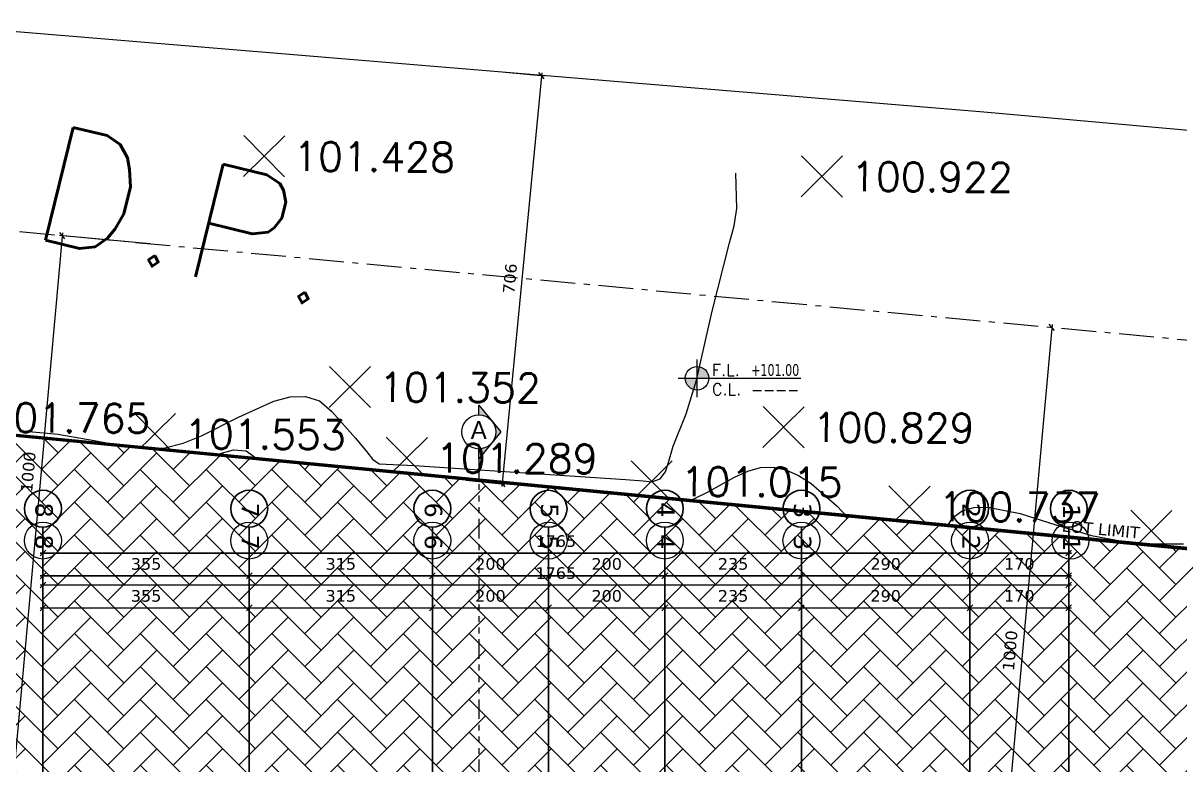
# Model space of a CAD drawing. Header units: inches. Extents: x -48 to 777, y -156 to 510.
# Drawn here: x 391.14 to 411.04, y 157.27 to 170.03 of the extents above; entities that cross this region are included whole.
import ezdxf
from ezdxf.enums import TextEntityAlignment as Align

# ---------------------------------------------------------------- set-up
doc = ezdxf.new("R2010")
doc.units = ezdxf.units.IN
doc.header["$MEASUREMENT"] = 0
doc.set_wipeout_variables(frame=1)
for name, pattern in [('ACAD_ISO06W100', [36, 24, -3, 0, -3, 0, -3, 0, -3]), ('ACAD_ISO10W100', [18, 12, -3, 0, -3]), ('HIDDEN', [0.375, 0.25, -0.125]), ('NUHA', [1.45, 0.75, -0.25, 0.2, -0.25])]:
    doc.linetypes.add(name, pattern=pattern)
doc.layers.get('Defpoints').update_dxf_attribs({"lineweight": 5})
for name, color, linetype, lineweight in [('A-ANNOTATION', 34, 'Continuous', 5), ('A-AXIS', 253, 'ACAD_ISO10W100', 5), ('A-AXIS ST', 251, 'ACAD_ISO10W100', 5), ('A-DIM', 9, 'Continuous', 5), ('A-HIDDEN', 254, 'HIDDEN', 5), ('A-LEVELS', 139, 'Continuous', 20), ('A-LIMIT LOT', 235, 'ACAD_ISO10W100', 20), ('A-LIMIT ROAD', 69, 'Continuous', 20), ('A-NOTES', 151, 'Continuous', 20), ('A-SIGNS1', 20, 'Continuous', 15), ('A-SIGNS2', 30, 'Continuous', 15), ('A-TEXT', 50, 'Continuous', 15), ('D-STONE', 52, 'Continuous', 20)]:
    doc.layers.add(name, color=color, linetype=linetype, lineweight=lineweight)
doc.layers.add('HH-DARK GREY', color=7, linetype='Continuous', lineweight=5, true_color=0x404040)
doc.layers.add('pts pc', color=7, linetype='Continuous')
doc.layers.add('Str-Axes', color=8, linetype='Continuous')
doc.styles.add('2mm', font='simplex.shx', dxfattribs={"height": 0.5})
doc.styles.add('5mm', font='simplex_.ttf', dxfattribs={"height": 4.999999999999999})
doc.styles.add('ROMAND', font='verdana.ttf')
doc.styles.add('ROMANS', font='romans__.ttf', dxfattribs={"height": 0.14})
doc.styles.add('Stretch', font='GOTHIC.TTF', dxfattribs={"width": 0.75, "height": 0.2})
doc.dimstyles.new('M-1.100', dxfattribs={"dimtxt": 0.2, "dimasz": 0.1, "dimexe": 0.05, "dimexo": 0.05, "dimgap": 0.1, "dimtad": 1, "dimlfac": 100, "dimrnd": 0.5, "dimzin": 9, "dimdsep": 46, "dimtxsty": 'ROMAND', "dimblk": 'OBLIQUE', "dimcen": 1, "dimdle": 0.05, "dimclrd": 256, "dimclre": 256, "dimclrt": 2, "dimadec": 0, "dimazin": 0, "dimtfac": 0.6666666666666666, "dimtmove": 2, "dimatfit": 3, "dimfxl": 0.04, "dimtolj": 1, "dimtzin": 5, "dimlwd": -1, "dimlwe": -1, "dimarcsym": 0})

# ---------------------------------------------------------------- blocks, each defined once
blk = doc.blocks.new('ZDGFHGCGFF')
h = blk.add_hatch(color=256)
h.paths.add_polyline_path([(94.08626763615223, 59.80409750947052), (94.15088697405436, 59.72598105695426, 0.2235348854348056), (94.08626763615223, 59.75638987252731)])
h.paths.add_polyline_path([(94.15088697405436, 59.72598105695426), (94.19510531932787, 59.67252677560371), (94.15088697405436, 59.61907249425319, 0.1745196924681308), (94.17013073307581, 59.67252677560373, 0.174519692468109)])
h.paths.add_polyline_path([(94.08626763615223, 59.58866367868014, 0.2235348854348056), (94.15088697405436, 59.6190724942532), (94.08626763615223, 59.54095604173695)])
for p, q in [((94.08626763615223, 59.75638987252731), (94.08626763615223, 59.80409750947052)), ((94.08626763615223, 59.80409750947052), (94.19510531932787, 59.67252677560373)), ((94.19510531932787, 59.67252677560373), (94.08626763615223, 59.54095604173693)), ((94.08626763615223, 59.54095604173693), (94.08626763615223, 59.58866367868014))]:
    blk.add_line(p, q)
blk.add_circle((94.08626763615223, 59.67252677560373), 0.08386309692358315)
blk = doc.blocks.new('GDFZXHGGBV')
at = {"layer": 'A-SIGNS1'}
blk.add_blockref('ZDGFHGCGFF', (0.3879933940530691, 0), dxfattribs=at)
at = {"layer": 'A-SIGNS2', "linetype": 'ACAD_ISO06W100', "ltscale": 0.01, "style": 'Stretch', "flags": 12}
blk.add_attdef('A', text='', height=0.08832636223487998, dxfattribs=at).set_placement((94.47366614117043, 59.68196283871183), align=Align.MIDDLE)
blk = doc.blocks.new('_Oblique')
at = {"color": 0, "linetype": 'ByBlock', "lineweight": -2}
blk.add_line((-0.5, -0.5), (0.5, 0.5), dxfattribs=at)
blk = doc.blocks.new('*D541')
at = {"layer": 'A-DIM', "transparency": 16777216}
for p, q in [((633.918530753951, 335.1792371325298), (637.5685306386574, 335.1792371325298)), ((633.968530753951, 334.8666568338095), (633.968530753951, 335.2292371325298)), ((637.5185306386575, 334.8666568338095), (637.5185306386575, 335.2292371325298))]:
    blk.add_line(p, q, dxfattribs=at)
at = {"layer": 'Defpoints', "color": 0, "transparency": 16777216}
for p in [(637.5185306386575, 335.1792371325298), (633.968530753951, 334.8166568338095), (637.5185306386575, 334.8166568338095)]:
    blk.add_point(p, dxfattribs=at)
at = {"layer": 'A-DIM', "transparency": 16777216, "xscale": 0.1, "yscale": 0.1, "zscale": 0.1, "rotation": 180}
blk.add_blockref('_Oblique', (633.968530753951, 335.1792371325298), dxfattribs=at)
at = {"layer": 'A-DIM', "transparency": 16777216, "xscale": 0.1, "yscale": 0.1, "zscale": 0.1}
blk.add_blockref('_Oblique', (637.5185306386575, 335.1792371325298), dxfattribs=at)
at = {"layer": 'A-DIM', "color": 2, "transparency": 16777216, "insert": (635.7435306963042, 335.3834010008978), "char_height": 0.2, "attachment_point": 5, "style": 'ROMAND'}
blk.add_mtext('\\A1;355', dxfattribs=at)
blk = doc.blocks.new('*D542')
at = {"layer": 'A-DIM', "transparency": 16777216}
for p, q in [((637.4685306386575, 335.1792371325298), (640.7185306383891, 335.1792371325298)), ((637.5185306386575, 334.8666568338095), (637.5185306386575, 335.2292371325298)), ((640.6685306383891, 334.9985015227949), (640.6685306383891, 335.2292371325298))]:
    blk.add_line(p, q, dxfattribs=at)
at = {"layer": 'Defpoints', "color": 0, "transparency": 16777216}
for p in [(640.6685306383891, 335.1792371325298), (637.5185306386575, 334.8166568338095), (640.6685306383891, 334.9485015227949)]:
    blk.add_point(p, dxfattribs=at)
at = {"layer": 'A-DIM', "transparency": 16777216, "xscale": 0.1, "yscale": 0.1, "zscale": 0.1, "rotation": 180}
blk.add_blockref('_Oblique', (637.5185306386575, 335.1792371325298), dxfattribs=at)
at = {"layer": 'A-DIM', "transparency": 16777216, "xscale": 0.1, "yscale": 0.1, "zscale": 0.1}
blk.add_blockref('_Oblique', (640.6685306383891, 335.1792371325298), dxfattribs=at)
at = {"layer": 'A-DIM', "color": 2, "transparency": 16777216, "insert": (639.0935306385234, 335.3834010008978), "char_height": 0.2, "attachment_point": 5, "style": 'ROMAND'}
blk.add_mtext('\\A1;315', dxfattribs=at)
blk = doc.blocks.new('*D543')
at = {"layer": 'A-DIM', "transparency": 16777216}
for p, q in [((640.6185306383892, 335.1792371325298), (642.7185306397413, 335.1792371325298)), ((640.6685306383891, 334.9985015227949), (640.6685306383891, 335.2292371325298)), ((642.6685306397413, 335.0647111428805), (642.6685306397413, 335.2292371325298))]:
    blk.add_line(p, q, dxfattribs=at)
at = {"layer": 'Defpoints', "color": 0, "transparency": 16777216}
for p in [(642.6685306397413, 335.1792371325298), (642.6685306397413, 335.0147111428805), (640.6685306383891, 334.9485015227949)]:
    blk.add_point(p, dxfattribs=at)
at = {"layer": 'A-DIM', "transparency": 16777216, "xscale": 0.1, "yscale": 0.1, "zscale": 0.1, "rotation": 180}
blk.add_blockref('_Oblique', (640.6685306383891, 335.1792371325298), dxfattribs=at)
at = {"layer": 'A-DIM', "transparency": 16777216, "xscale": 0.1, "yscale": 0.1, "zscale": 0.1}
blk.add_blockref('_Oblique', (642.6685306397413, 335.1792371325298), dxfattribs=at)
at = {"layer": 'A-DIM', "color": 2, "transparency": 16777216, "insert": (641.6685306390652, 335.3834010008978), "char_height": 0.2, "attachment_point": 5, "style": 'ROMAND'}
blk.add_mtext('\\A1;200', dxfattribs=at)
blk = doc.blocks.new('*D544')
at = {"layer": 'A-DIM', "transparency": 16777216}
for p, q in [((642.6185306397414, 335.1792371325298), (644.7185306387188, 335.1792371325298)), ((642.6685306397413, 335.0647111428805), (642.6685306397413, 335.2292371325298)), ((644.6685306387188, 335.064749643733), (644.6685306387188, 335.2292371325298))]:
    blk.add_line(p, q, dxfattribs=at)
at = {"layer": 'Defpoints', "color": 0, "transparency": 16777216}
for p in [(644.6685306387188, 335.1792371325298), (642.6685306397413, 335.0147111428805), (644.6685306387188, 335.014749643733)]:
    blk.add_point(p, dxfattribs=at)
at = {"layer": 'A-DIM', "transparency": 16777216, "xscale": 0.1, "yscale": 0.1, "zscale": 0.1, "rotation": 180}
blk.add_blockref('_Oblique', (642.6685306397413, 335.1792371325298), dxfattribs=at)
at = {"layer": 'A-DIM', "transparency": 16777216, "xscale": 0.1, "yscale": 0.1, "zscale": 0.1}
blk.add_blockref('_Oblique', (644.6685306387188, 335.1792371325298), dxfattribs=at)
at = {"layer": 'A-DIM', "color": 2, "transparency": 16777216, "insert": (643.6685306392301, 335.3834010008978), "char_height": 0.2, "attachment_point": 5, "style": 'ROMAND'}
blk.add_mtext('\\A1;200', dxfattribs=at)
blk = doc.blocks.new('*D545')
at = {"layer": 'A-DIM', "transparency": 16777216}
for p, q in [((644.6185306387189, 335.1792371325298), (647.0685306399704, 335.1792371325298)), ((644.6685306387188, 335.064749643733), (644.6685306387188, 335.2292371325298)), ((647.0185306399704, 335.064749643733), (647.0185306399704, 335.2292371325298))]:
    blk.add_line(p, q, dxfattribs=at)
at = {"layer": 'Defpoints', "color": 0, "transparency": 16777216}
for p in [(647.0185306399704, 335.1792371325298), (644.6685306387188, 335.014749643733), (647.0185306399704, 335.014749643733)]:
    blk.add_point(p, dxfattribs=at)
at = {"layer": 'A-DIM', "transparency": 16777216, "xscale": 0.1, "yscale": 0.1, "zscale": 0.1, "rotation": 180}
blk.add_blockref('_Oblique', (644.6685306387188, 335.1792371325298), dxfattribs=at)
at = {"layer": 'A-DIM', "transparency": 16777216, "xscale": 0.1, "yscale": 0.1, "zscale": 0.1}
blk.add_blockref('_Oblique', (647.0185306399704, 335.1792371325298), dxfattribs=at)
at = {"layer": 'A-DIM', "color": 2, "transparency": 16777216, "insert": (645.8435306393446, 335.3834010008978), "char_height": 0.2, "attachment_point": 5, "style": 'ROMAND'}
blk.add_mtext('\\A1;235', dxfattribs=at)
blk = doc.blocks.new('*D546')
at = {"layer": 'A-DIM', "transparency": 16777216}
for p, q in [((646.9685306399705, 335.1792371325298), (649.968530641498, 335.1792371325298)), ((647.0185306399704, 335.064749643733), (647.0185306399704, 335.2292371325298)), ((649.918530641498, 335.0827250994992), (649.918530641498, 335.2292371325298))]:
    blk.add_line(p, q, dxfattribs=at)
at = {"layer": 'Defpoints', "color": 0, "transparency": 16777216}
for p in [(649.918530641498, 335.1792371325298), (647.0185306399704, 335.014749643733), (649.918530641498, 335.0327250994991)]:
    blk.add_point(p, dxfattribs=at)
at = {"layer": 'A-DIM', "transparency": 16777216, "xscale": 0.1, "yscale": 0.1, "zscale": 0.1, "rotation": 180}
blk.add_blockref('_Oblique', (647.0185306399704, 335.1792371325298), dxfattribs=at)
at = {"layer": 'A-DIM', "transparency": 16777216, "xscale": 0.1, "yscale": 0.1, "zscale": 0.1}
blk.add_blockref('_Oblique', (649.918530641498, 335.1792371325298), dxfattribs=at)
at = {"layer": 'A-DIM', "color": 2, "transparency": 16777216, "insert": (648.4685306407342, 335.3834010008978), "char_height": 0.2, "attachment_point": 5, "style": 'ROMAND'}
blk.add_mtext('\\A1;290', dxfattribs=at)
blk = doc.blocks.new('*D547')
at = {"layer": 'A-DIM', "transparency": 16777216}
for p, q in [((649.8685306414981, 335.1792371325298), (651.6685306381331, 335.1792371325298)), ((649.918530641498, 335.0827250994992), (649.918530641498, 335.2292371325298)), ((651.6185306381332, 335.0356770576009), (651.6185306381332, 335.2292371325298))]:
    blk.add_line(p, q, dxfattribs=at)
at = {"layer": 'Defpoints', "color": 0, "transparency": 16777216}
for p in [(651.6185306381332, 335.1792371325298), (649.918530641498, 335.0327250994991), (651.6185306381332, 334.9856770576009)]:
    blk.add_point(p, dxfattribs=at)
at = {"layer": 'A-DIM', "transparency": 16777216, "xscale": 0.1, "yscale": 0.1, "zscale": 0.1, "rotation": 180}
blk.add_blockref('_Oblique', (649.918530641498, 335.1792371325298), dxfattribs=at)
at = {"layer": 'A-DIM', "transparency": 16777216, "xscale": 0.1, "yscale": 0.1, "zscale": 0.1}
blk.add_blockref('_Oblique', (651.6185306381332, 335.1792371325298), dxfattribs=at)
at = {"layer": 'A-DIM', "color": 2, "transparency": 16777216, "insert": (650.7685306398156, 335.3833338417306), "char_height": 0.2, "attachment_point": 5, "style": 'ROMAND'}
blk.add_mtext('\\A1;170', dxfattribs=at)
blk = doc.blocks.new('*D548')
at = {"layer": 'A-DIM', "transparency": 16777216}
for p, q in [((651.6685306381331, 335.5721679495289), (633.918530753951, 335.5721679495289)), ((633.968530753951, 334.8666568338095), (633.968530753951, 335.6221679495289)), ((651.6185306381332, 335.0356770576009), (651.6185306381332, 335.6221679495289))]:
    blk.add_line(p, q, dxfattribs=at)
at = {"layer": 'Defpoints', "color": 0, "transparency": 16777216}
for p in [(633.968530753951, 335.5721679495289), (651.6185306381332, 334.9856770576009), (633.968530753951, 334.8166568338095)]:
    blk.add_point(p, dxfattribs=at)
at = {"layer": 'A-DIM', "transparency": 16777216, "xscale": 0.1, "yscale": 0.1, "zscale": 0.1, "rotation": 180}
blk.add_blockref('_Oblique', (633.968530753951, 335.5721679495289), dxfattribs=at)
at = {"layer": 'A-DIM', "transparency": 16777216, "xscale": 0.1, "yscale": 0.1, "zscale": 0.1}
blk.add_blockref('_Oblique', (651.6185306381332, 335.5721679495289), dxfattribs=at)
at = {"layer": 'A-DIM', "color": 2, "transparency": 16777216, "insert": (642.7935306960421, 335.7761303403952), "char_height": 0.2, "attachment_point": 5, "style": 'ROMAND'}
blk.add_mtext('\\A1;1765', dxfattribs=at)
blk = doc.blocks.new('*D970')
at = {"layer": 'A-DIM', "transparency": 16777216}
for p, q in [((-315982.0138021365, -27887.91845817595), (-315981.3416347777, -27887.98345603857)), ((-315981.3865901388, -27887.92887568024), (-315982.0755252259, -27895.05341269085)), ((-315982.6931122264, -27894.9434594672), (-315982.0209448676, -27895.00845732983))]:
    blk.add_line(p, q, dxfattribs=at)
at = {"layer": 'Defpoints', "color": 0, "transparency": 16777216}
for p in [(-315982.0635699962, -27887.9136456773), (-315982.7428800861, -27894.93864696855), (-315982.0707127273, -27895.00364483118)]:
    blk.add_point(p, dxfattribs=at)
at = {"layer": 'A-DIM', "transparency": 16777216, "xscale": 0.1, "yscale": 0.1, "zscale": 0.1}
for p, rotation in [((-315981.3914026374, -27887.97864353992), 84.4767322995288), ((-315982.0707127273, -27895.00364483118), 264.4767322995288)]:
    blk.add_blockref('_Oblique', p, dxfattribs=dict(at, rotation=rotation))
at = {"layer": 'A-DIM', "color": 2, "transparency": 16777216, "insert": (-315981.9342068101, -27891.47149988286), "char_height": 0.2, "attachment_point": 5, "rotation": 84.4767322995288, "style": 'ROMAND'}
blk.add_mtext('\\A1;706', dxfattribs=at)
blk = doc.blocks.new('*D971')
at = {"layer": 'A-DIM', "transparency": 16777216}
for p, q in [((-315989.6317591349, -27890.68614640517), (-315990.539552725, -27900.73693341296)), ((-315988.1263722538, -27890.87231745418), (-315989.6860541527, -27890.73144597525)), ((-315989.0251703962, -27900.82350987415), (-315990.5848522951, -27900.68263839522))]:
    blk.add_line(p, q, dxfattribs=at)
at = {"layer": 'Defpoints', "color": 0, "transparency": 16777216}
for p in [(-315988.07657496, -27890.87681517801), (-315990.5350550011, -27900.68713611905), (-315988.9753731024, -27900.82800759798)]:
    blk.add_point(p, dxfattribs=at)
at = {"layer": 'A-DIM', "transparency": 16777216, "xscale": 0.1, "yscale": 0.1, "zscale": 0.1}
for p, rotation in [((-315989.6362568588, -27890.73594369908), 84.83901183361434), ((-315990.5350550011, -27900.68713611905), 264.8390118336143)]:
    blk.add_blockref('_Oblique', p, dxfattribs=dict(at, rotation=rotation))
at = {"layer": 'A-DIM', "color": 2, "transparency": 16777216, "insert": (-315990.2225800803, -27894.79934402076), "char_height": 0.2, "attachment_point": 5, "rotation": 84.83901183361432, "style": 'ROMAND'}
blk.add_mtext('\\A1;1000', dxfattribs=at)
blk = doc.blocks.new('*D972')
at = {"layer": 'A-DIM', "transparency": 16777216}
blk.add_line((-315972.6082817712, -27892.26257298303), (-315973.5125943428, -27902.27481931843), dxfattribs=at)
at = {"layer": 'Defpoints', "color": 0, "transparency": 16777216}
for p in [(-315972.6127794948, -27892.31237027696), (-315973.5080966187, -27902.22502202454), (-315973.5080966189, -27902.22502202452)]:
    blk.add_point(p, dxfattribs=at)
at = {"layer": 'A-DIM', "transparency": 16777216, "xscale": 0.1, "yscale": 0.1, "zscale": 0.1}
for p, rotation in [((-315972.612779495, -27892.31237027693), 84.83901183355006), ((-315973.5080966189, -27902.22502202452), 264.8390118335501)]:
    blk.add_blockref('_Oblique', p, dxfattribs=dict(at, rotation=rotation))
at = {"layer": 'A-DIM', "color": 2, "transparency": 16777216, "insert": (-315973.3300328542, -27897.87623817529), "char_height": 0.2, "attachment_point": 5, "rotation": 84.8390118335501, "style": 'ROMAND'}
blk.add_mtext('\\A1;1000', dxfattribs=at)
blk = doc.blocks.new('GXFHGCGFCD')
at = {"layer": 'A-SIGNS1', "linetype": 'NUHA'}
h = blk.add_hatch(color=256, dxfattribs=at)
h.paths.add_polyline_path([(90.38186629235658, 61.33010895901175), (90.38186629235658, 61.17010895901174), (90.54186629235657, 61.17010895901174, 0.414213562373089)])
h.paths.add_polyline_path([(90.38186629235658, 61.17010895901176), (90.22186629235658, 61.17010895901174, 0.414213562373089), (90.38186629235658, 61.01010895901175)])
at = {"layer": 'A-SIGNS1'}
for p, q in [((90.38186629235658, 60.91410895901166), (90.38186629235658, 61.42610895901171)), ((90.12586629235535, 61.17010895901174), (91.7898154605207, 61.17010895901174))]:
    blk.add_line(p, q, dxfattribs=at)
blk.add_circle((90.38186629235658, 61.17010895901174), 0.16, dxfattribs=at)
blk = doc.blocks.new('DGXFHXFGDFD')
at = {"layer": 'A-SIGNS1'}
blk.add_blockref('GXFHGCGFCD', (0, 0), dxfattribs=at)
at = {"layer": 'A-SIGNS2', "linetype": 'NUHA', "style": 'ROMANS'}
for s, p in [('F.L.', (90.58347038578155, 61.20313652928442)), ('C.L.', (90.58347038578155, 60.9413247442491))]:
    blk.add_text(s, height=0.16, dxfattribs=at).set_placement(p)
at = {"layer": 'A-SIGNS2', "style": 'ROMANS', "width": 0.9101348145797644, "flags": 4}
for tag, p, p2 in [('NIV.FINI', (91.11586122831046, 61.20313652928442), (91.7898154605207, 61.20313652928442)), ('NIV.BETON', (91.11586122831046, 60.9413247442491), (91.7898154605207, 60.9413247442491))]:
    blk.add_attdef(tag, text='', height=0.16, dxfattribs=at).set_placement(p, p2, align=Align.FIT)
blk = doc.blocks.new('*D1534')
at = {"layer": 'Defpoints', "color": 0, "transparency": 16777216}
for p in [(391.476777694337, 160.9112855794264), (409.1267775785191, 160.3247946874985), (391.476777694337, 160.155774463707)]:
    blk.add_point(p, dxfattribs=at)
at = {"layer": 'Str-Axes', "transparency": 16777216}
for p, q in [((409.1767775785191, 160.9112855794264), (391.426777694337, 160.9112855794264)), ((391.476777694337, 160.2057744637071), (391.476777694337, 160.9612855794265)), ((409.1267775785191, 160.3747946874985), (409.1267775785191, 160.9612855794265))]:
    blk.add_line(p, q, dxfattribs=at)
at = {"layer": 'Str-Axes', "transparency": 16777216, "xscale": 0.1, "yscale": 0.1, "zscale": 0.1, "rotation": 180}
blk.add_blockref('_Oblique', (391.476777694337, 160.9112855794264), dxfattribs=at)
at = {"layer": 'Str-Axes', "transparency": 16777216, "xscale": 0.1, "yscale": 0.1, "zscale": 0.1}
blk.add_blockref('_Oblique', (409.1267775785191, 160.9112855794264), dxfattribs=at)
at = {"layer": 'Str-Axes', "color": 2, "transparency": 16777216, "insert": (400.3017776364281, 161.1152479702928), "char_height": 0.2, "attachment_point": 5, "style": 'ROMAND'}
blk.add_mtext('\\A1;1765', dxfattribs=at)
blk = doc.blocks.new('*D1535')
at = {"layer": 'Defpoints', "color": 0, "transparency": 16777216}
for p in [(409.1267775785191, 160.5183547624274), (407.426777581884, 160.3718427293967), (409.1267775785191, 160.3247946874985)]:
    blk.add_point(p, dxfattribs=at)
at = {"layer": 'Str-Axes', "transparency": 16777216}
for p, q in [((407.376777581884, 160.5183547624274), (409.1767775785191, 160.5183547624274)), ((407.426777581884, 160.4218427293967), (407.426777581884, 160.5683547624274)), ((409.1267775785191, 160.3747946874985), (409.1267775785191, 160.5683547624274))]:
    blk.add_line(p, q, dxfattribs=at)
at = {"layer": 'Str-Axes', "transparency": 16777216, "xscale": 0.1, "yscale": 0.1, "zscale": 0.1, "rotation": 180}
blk.add_blockref('_Oblique', (407.426777581884, 160.5183547624274), dxfattribs=at)
at = {"layer": 'Str-Axes', "transparency": 16777216, "xscale": 0.1, "yscale": 0.1, "zscale": 0.1}
blk.add_blockref('_Oblique', (409.1267775785191, 160.5183547624274), dxfattribs=at)
at = {"layer": 'Str-Axes', "color": 2, "transparency": 16777216, "insert": (408.2767775802016, 160.7224514716282), "char_height": 0.2, "attachment_point": 5, "style": 'ROMAND'}
blk.add_mtext('\\A1;170', dxfattribs=at)
blk = doc.blocks.new('*D1536')
at = {"layer": 'Defpoints', "color": 0, "transparency": 16777216}
for p in [(407.426777581884, 160.5183547624274), (404.5267775803564, 160.3538672736306), (407.426777581884, 160.3718427293967)]:
    blk.add_point(p, dxfattribs=at)
at = {"layer": 'Str-Axes', "transparency": 16777216}
for p, q in [((404.4767775803564, 160.5183547624274), (407.476777581884, 160.5183547624274)), ((404.5267775803564, 160.4038672736306), (404.5267775803564, 160.5683547624274)), ((407.426777581884, 160.4218427293967), (407.426777581884, 160.5683547624274))]:
    blk.add_line(p, q, dxfattribs=at)
at = {"layer": 'Str-Axes', "transparency": 16777216, "xscale": 0.1, "yscale": 0.1, "zscale": 0.1, "rotation": 180}
blk.add_blockref('_Oblique', (404.5267775803564, 160.5183547624274), dxfattribs=at)
at = {"layer": 'Str-Axes', "transparency": 16777216, "xscale": 0.1, "yscale": 0.1, "zscale": 0.1}
blk.add_blockref('_Oblique', (407.426777581884, 160.5183547624274), dxfattribs=at)
at = {"layer": 'Str-Axes', "color": 2, "transparency": 16777216, "insert": (405.9767775811202, 160.7225186307954), "char_height": 0.2, "attachment_point": 5, "style": 'ROMAND'}
blk.add_mtext('\\A1;290', dxfattribs=at)
blk = doc.blocks.new('*D1537')
at = {"layer": 'Defpoints', "color": 0, "transparency": 16777216}
for p in [(404.5267775803564, 160.5183547624274), (402.1767775791048, 160.3538672736306), (404.5267775803564, 160.3538672736306)]:
    blk.add_point(p, dxfattribs=at)
at = {"layer": 'Str-Axes', "transparency": 16777216}
for p, q in [((402.1267775791048, 160.5183547624274), (404.5767775803564, 160.5183547624274)), ((402.1767775791048, 160.4038672736306), (402.1767775791048, 160.5683547624274)), ((404.5267775803564, 160.4038672736306), (404.5267775803564, 160.5683547624274))]:
    blk.add_line(p, q, dxfattribs=at)
at = {"layer": 'Str-Axes', "transparency": 16777216, "xscale": 0.1, "yscale": 0.1, "zscale": 0.1, "rotation": 180}
blk.add_blockref('_Oblique', (402.1767775791048, 160.5183547624274), dxfattribs=at)
at = {"layer": 'Str-Axes', "transparency": 16777216, "xscale": 0.1, "yscale": 0.1, "zscale": 0.1}
blk.add_blockref('_Oblique', (404.5267775803564, 160.5183547624274), dxfattribs=at)
at = {"layer": 'Str-Axes', "color": 2, "transparency": 16777216, "insert": (403.3517775797306, 160.7225186307954), "char_height": 0.2, "attachment_point": 5, "style": 'ROMAND'}
blk.add_mtext('\\A1;235', dxfattribs=at)
blk = doc.blocks.new('*D1538')
at = {"layer": 'Defpoints', "color": 0, "transparency": 16777216}
for p in [(402.1767775791048, 160.5183547624274), (400.1767775801273, 160.3538287727781), (402.1767775791048, 160.3538672736306)]:
    blk.add_point(p, dxfattribs=at)
at = {"layer": 'Str-Axes', "transparency": 16777216}
for p, q in [((400.1267775801273, 160.5183547624274), (402.2267775791048, 160.5183547624274)), ((400.1767775801273, 160.4038287727781), (400.1767775801273, 160.5683547624274)), ((402.1767775791048, 160.4038672736306), (402.1767775791048, 160.5683547624274))]:
    blk.add_line(p, q, dxfattribs=at)
at = {"layer": 'Str-Axes', "transparency": 16777216, "xscale": 0.1, "yscale": 0.1, "zscale": 0.1, "rotation": 180}
blk.add_blockref('_Oblique', (400.1767775801273, 160.5183547624274), dxfattribs=at)
at = {"layer": 'Str-Axes', "transparency": 16777216, "xscale": 0.1, "yscale": 0.1, "zscale": 0.1}
blk.add_blockref('_Oblique', (402.1767775791048, 160.5183547624274), dxfattribs=at)
at = {"layer": 'Str-Axes', "color": 2, "transparency": 16777216, "insert": (401.176777579616, 160.7225186307954), "char_height": 0.2, "attachment_point": 5, "style": 'ROMAND'}
blk.add_mtext('\\A1;200', dxfattribs=at)
blk = doc.blocks.new('*D1539')
at = {"layer": 'Defpoints', "color": 0, "transparency": 16777216}
for p in [(400.1767775801273, 160.5183547624274), (398.1767775787751, 160.2876191526925), (400.1767775801273, 160.3538287727781)]:
    blk.add_point(p, dxfattribs=at)
at = {"layer": 'Str-Axes', "transparency": 16777216}
for p, q in [((398.1267775787751, 160.5183547624274), (400.2267775801273, 160.5183547624274)), ((398.1767775787751, 160.3376191526925), (398.1767775787751, 160.5683547624274)), ((400.1767775801273, 160.4038287727781), (400.1767775801273, 160.5683547624274))]:
    blk.add_line(p, q, dxfattribs=at)
at = {"layer": 'Str-Axes', "transparency": 16777216, "xscale": 0.1, "yscale": 0.1, "zscale": 0.1, "rotation": 180}
blk.add_blockref('_Oblique', (398.1767775787751, 160.5183547624274), dxfattribs=at)
at = {"layer": 'Str-Axes', "transparency": 16777216, "xscale": 0.1, "yscale": 0.1, "zscale": 0.1}
blk.add_blockref('_Oblique', (400.1767775801273, 160.5183547624274), dxfattribs=at)
at = {"layer": 'Str-Axes', "color": 2, "transparency": 16777216, "insert": (399.1767775794512, 160.7225186307954), "char_height": 0.2, "attachment_point": 5, "style": 'ROMAND'}
blk.add_mtext('\\A1;200', dxfattribs=at)
blk = doc.blocks.new('*D1540')
at = {"layer": 'Defpoints', "color": 0, "transparency": 16777216}
for p in [(398.1767775787751, 160.5183547624274), (398.1767775787751, 160.2876191526925), (395.0267775790435, 160.155774463707)]:
    blk.add_point(p, dxfattribs=at)
at = {"layer": 'Str-Axes', "transparency": 16777216}
for p, q in [((394.9767775790435, 160.5183547624274), (398.2267775787751, 160.5183547624274)), ((395.0267775790435, 160.2057744637071), (395.0267775790435, 160.5683547624274)), ((398.1767775787751, 160.3376191526925), (398.1767775787751, 160.5683547624274))]:
    blk.add_line(p, q, dxfattribs=at)
at = {"layer": 'Str-Axes', "transparency": 16777216, "xscale": 0.1, "yscale": 0.1, "zscale": 0.1, "rotation": 180}
blk.add_blockref('_Oblique', (395.0267775790435, 160.5183547624274), dxfattribs=at)
at = {"layer": 'Str-Axes', "transparency": 16777216, "xscale": 0.1, "yscale": 0.1, "zscale": 0.1}
blk.add_blockref('_Oblique', (398.1767775787751, 160.5183547624274), dxfattribs=at)
at = {"layer": 'Str-Axes', "color": 2, "transparency": 16777216, "insert": (396.6017775789093, 160.7225186307954), "char_height": 0.2, "attachment_point": 5, "style": 'ROMAND'}
blk.add_mtext('\\A1;315', dxfattribs=at)
blk = doc.blocks.new('*D1541')
at = {"layer": 'Defpoints', "color": 0, "transparency": 16777216}
for p in [(395.0267775790435, 160.5183547624274), (391.476777694337, 160.155774463707), (395.0267775790435, 160.155774463707)]:
    blk.add_point(p, dxfattribs=at)
at = {"layer": 'Str-Axes', "transparency": 16777216}
for p, q in [((391.426777694337, 160.5183547624274), (395.0767775790436, 160.5183547624274)), ((391.476777694337, 160.2057744637071), (391.476777694337, 160.5683547624274)), ((395.0267775790435, 160.2057744637071), (395.0267775790435, 160.5683547624274))]:
    blk.add_line(p, q, dxfattribs=at)
at = {"layer": 'Str-Axes', "transparency": 16777216, "xscale": 0.1, "yscale": 0.1, "zscale": 0.1, "rotation": 180}
blk.add_blockref('_Oblique', (391.476777694337, 160.5183547624274), dxfattribs=at)
at = {"layer": 'Str-Axes', "transparency": 16777216, "xscale": 0.1, "yscale": 0.1, "zscale": 0.1}
blk.add_blockref('_Oblique', (395.0267775790435, 160.5183547624274), dxfattribs=at)
at = {"layer": 'Str-Axes', "color": 2, "transparency": 16777216, "insert": (393.2517776366903, 160.7225186307954), "char_height": 0.2, "attachment_point": 5, "style": 'ROMAND'}
blk.add_mtext('\\A1;355', dxfattribs=at)
blk = doc.blocks.new('AXIS')
at = {"layer": 'A-ANNOTATION'}
for centre in [(633.968530753951, 336.3364249197572), (637.5185306386575, 336.3364249197572), (640.6685306383891, 336.3364249197572), (642.6685306397413, 336.3350122984194), (644.6685306387188, 336.3364249197572), (647.0185306399703, 336.3364249197572), (649.9202159231631, 336.3364204432611), (651.6484349484319, 336.3350122984194)]:
    blk.add_circle(centre, 0.3172340844192272, dxfattribs=at)
at = {"layer": 'A-AXIS ST', "ltscale": 0.1}
for p, q in [((633.968530753951, 296.9177665351777), (633.968530753951, 336.019190835338)), ((637.5185306386575, 296.9177665351777), (637.5185306386575, 336.019190835338)), ((640.6685306383891, 296.9177665351777), (640.6685306383891, 336.019190835338)), ((642.6685306397413, 296.9177665351777), (642.6685306397413, 336.019190835338)), ((644.6685306387188, 296.9177665351777), (644.6685306387188, 336.019190835338)), ((647.0185306399703, 296.9177665351777), (647.0185306399703, 336.019190835338)), ((649.918530641498, 296.9177665351777), (649.918530641498, 336.019190835338)), ((651.618530638133, 296.9177665351777), (651.618530638133, 336.019190835338))]:
    blk.add_line(p, q, dxfattribs=at)
at = {"layer": 'A-ANNOTATION', "char_height": 0.3, "width": 5.01708333353199, "attachment_point": 1, "rotation": 269.9999999999999, "style": 'ROMAND'}
for s, insert in [('\\pi2.402;8', (634.1384731084042, 338.8437473362966)), ('\\pi2.4059;7', (637.6884729931107, 338.8437473362966)), ('\\pi2.4024;6', (640.8384729928424, 338.8437473362966)), ('\\pi2.4108;5', (642.8384729941946, 338.8423347149586)), ('\\pi2.3951;4', (644.8369688086315, 338.8437473362964)), ('\\pi2.4097;3', (647.1884729944236, 338.8437473362964)), ('\\pi2.407;2', (650.0901582776164, 338.8437428598003)), ('\\pi2.4273;1', (651.8183773028852, 338.8423347149586))]:
    blk.add_mtext(s, dxfattribs=dict(at, insert=insert))
at = {"layer": 'A-DIM'}
for base, p1, p2, picture, middle in [((633.968530753951, 335.5721679495289), (651.6185306381332, 334.9856770576009), (633.968530753951, 334.8166568338095), '*D548', (642.7935306960421, 335.7761303403952)), ((637.5185306386575, 335.1792371325298), (633.968530753951, 334.8166568338095), (637.5185306386575, 334.8166568338095), '*D541', (635.7435306963042, 335.3834010008978)), ((640.6685306383891, 335.1792371325298), (637.5185306386575, 334.8166568338095), (640.6685306383891, 334.9485015227949), '*D542', (639.0935306385234, 335.3834010008978)), ((642.6685306397413, 335.1792371325298), (640.6685306383891, 334.9485015227949), (642.6685306397413, 335.0147111428805), '*D543', (641.6685306390652, 335.3834010008978)), ((644.6685306387188, 335.1792371325298), (642.6685306397413, 335.0147111428805), (644.6685306387188, 335.014749643733), '*D544', (643.6685306392301, 335.3834010008978)), ((647.0185306399704, 335.1792371325298), (644.6685306387188, 335.014749643733), (647.0185306399704, 335.014749643733), '*D545', (645.8435306393446, 335.3834010008978)), ((649.918530641498, 335.1792371325298), (647.0185306399704, 335.014749643733), (649.918530641498, 335.0327250994991), '*D546', (648.4685306407342, 335.3834010008978)), ((651.6185306381332, 335.1792371325298), (649.918530641498, 335.0327250994991), (651.6185306381332, 334.9856770576009), '*D547', (650.7685306398156, 335.3833338417306))]:
    dim = blk.add_linear_dim(base=base, p1=p1, p2=p2, dimstyle='M-1.100', dxfattribs=at)
    dim.commit()
    dim.dimension.update_dxf_attribs({"geometry": picture, "text_midpoint": middle})
blk = doc.blocks.new('LOT 688  TOPOGRAPHIC PLAN')
at = {"layer": 'A-HIDDEN', "linetype": 'ACAD_ISO10W100', "ltscale": 0.05}
blk.add_line((-316003.3153718428, -27889.46214743877), (-315961.4049297303, -27893.35283190938), dxfattribs=at)
at = {"layer": 'A-LEVELS', "linetype": 'Continuous'}
for points in [[(-315990.3316027884, -27894.09384135043), (-315989.7128410468, -27894.15120804714), (-315989.0869854162, -27894.25808113805), (-315988.4764813689, -27894.37203533106), (-315988.176112866, -27894.40210346997), (-315987.8713098189, -27894.38354497464), (-315987.5584477034, -27894.30343694115), (-315987.2405609983, -27894.17660362038), (-315986.605893807, -27893.85890089112), (-315985.9996682213, -27893.58271633435), (-315985.717333523, -27893.50778072924), (-315985.4542442173, -27893.50032949753), (-315985.2144453009, -27893.57939758259), (-315985.0008588861, -27893.75980220022), (-315984.594757118, -27894.22024890166), (-315984.397761448, -27894.45611732957), (-315984.3018200496, -27894.58031533079), (-315984.1847292367, -27894.66071610842), (-315983.5756675207, -27894.68844179311), (-315981.1633243146, -27894.85211883721), (-315979.9480778708, -27894.9309966689), (-315979.6453415914, -27894.95613286862), (-315979.4942343026, -27894.96923596217), (-315979.3500516754, -27894.91887890923), (-315979.2570757407, -27894.80117062651), (-315979.2121012729, -27894.65444129336), (-315979.1263204989, -27894.35818296848), (-315978.9029973198, -27893.80001604915), (-315978.7259514296, -27893.22273780519), (-315978.4545144985, -27892.03469589513), (-315978.1594441879, -27890.85643047912), (-315978.074699431, -27890.5643264665), (-315978.0315213522, -27890.26698407219), (-315978.0460279298, -27889.65990236533)], [(-315990.3123253856, -27897.00480359091), (-315989.8059328823, -27896.97134645373), (-315989.3189915717, -27896.8781688021), (-315988.8599357781, -27896.6974926671), (-315988.4248439096, -27896.43986537858), (-315987.9941884389, -27896.16424040063), (-315987.5474424407, -27895.93267110779), (-315987.0671241075, -27895.79689998346), (-315986.5707589623, -27895.69041344352), (-315985.5905915643, -27895.43505712485), (-315985.0922008957, -27895.41848753262), (-315984.5889780457, -27895.45231446883), (-315982.5772604842, -27895.58246532458), (-315981.5564344847, -27895.7932258833), (-315980.531839561, -27896.03445464288), (-315980.0252618649, -27896.10155938999), (-315979.5263016726, -27896.09835893768), (-315979.0378122292, -27895.99887920273), (-315978.5626584766, -27895.77780367844), (-315978.3315052822, -27895.64341077514), (-315978.1064899528, -27895.56635763458), (-315977.8883649005, -27895.6026236293), (-315977.6726477628, -27895.73877297094), (-315977.2245234762, -27896.15998868915), (-315976.7477121761, -27896.65985051033), (-315975.7767472298, -27897.71174978346), (-315975.3185795306, -27898.17830457023), (-315974.9026123119, -27898.54827434701), (-315974.716076687, -27898.68368319017), (-315974.5468385473, -27898.77891778116), (-315974.3971470144, -27898.82863545328), (-315974.2692512101, -27898.82749354004), (-315974.1654002559, -27898.77014937488), (-315974.0878432736, -27898.65126029108), (-315974.0377415851, -27898.46758306518), (-315974.0092292143, -27898.22943708717), (-315973.9823293004, -27897.65259222264), (-315973.9378217237, -27897.04650101715), (-315973.8872997744, -27896.77179711292), (-315973.8063775646, -27896.53695251505), (-315973.6863889792, -27896.35769085414), (-315973.5187529475, -27896.24959612355), (-315973.3027600088, -27896.2153276139), (-315973.0518346801, -27896.23433748927), (-315972.5047796119, -27896.34032232928), (-315971.9834862971, -27896.40412842264), (-315971.4897951861, -27896.42145517268), (-315970.9884359745, -27896.46888452503), (-315970.4884998389, -27896.55759755222), (-315969.9859058411, -27896.58416068359)], [(-315979.6123192291, -27900.14968551337), (-315978.966178509, -27899.39156426306), (-315978.2780756712, -27898.62505011473), (-315977.9144013632, -27898.30944247459), (-315977.5356489105, -27898.07660836456), (-315977.1403211494, -27897.95480321473), (-315976.7269209162, -27897.97228245562), (-315976.5130190603, -27898.04185009332), (-315976.2950004963, -27898.15164363335), (-315975.8528317468, -27898.46847458216), (-315975.413006328, -27898.87507383464), (-315974.9881468313, -27899.32357316601), (-315974.590875848, -27899.76610435094), (-315974.2338159696, -27900.15479916448)], [(-315973.4536040675, -27900.22815245567), (-315973.4239045916, -27899.76759025655), (-315973.3859801066, -27899.23772872644), (-315973.2847281375, -27898.73891415171), (-315973.1931348232, -27898.53250768708), (-315973.0650462098, -27898.37149281873), (-315972.8958772427, -27898.26489247687), (-315972.6925529859, -27898.20413340107), (-315972.2254957838, -27898.16389773591), (-315971.7478989242, -27898.13841959139), (-315971.3090203835, -27898.06077670169), (-315970.4341176877, -27897.8939733282), (-315969.5552754381, -27897.75116243362), (-315969.1101048483, -27897.64981893633), (-315968.8953701659, -27897.61985678194), (-315968.7113867222, -27897.6663697077), (-315968.5591043956, -27897.78855588692), (-315968.4341258733, -27897.97171697838), (-315968.248490178, -27898.46216842436), (-315968.1192995106, -27899.02013309926), (-315968.0113737451, -27899.52802005652), (-315967.9543914114, -27899.72643722032), (-315967.8895327559, -27899.86823834982)]]:
    blk.add_lwpolyline(points, dxfattribs=at)
at = {"layer": 'A-LEVELS', "color": 209, "linetype": 'Continuous'}
blk.add_lwpolyline([(-315990.5662604464, -27894.5884548465), (-315990.0463781718, -27894.64169022514), (-315989.0303020941, -27894.87623367269), (-315988.525261449, -27894.95053458566), (-315988.0083383305, -27894.92145536878), (-315987.7421669406, -27894.85063242537), (-315987.4701340039, -27894.7370934138), (-315986.9359302704, -27894.48744594536), (-315986.6913455672, -27894.4199316109), (-315986.4735005842, -27894.43637020615), (-315986.2899631177, -27894.56738726704), (-315986.1256522799, -27894.77567657075), (-315985.9455748635, -27894.9642071056), (-315985.723926624, -27895.0598618428), (-315985.4688717338, -27895.07885254253), (-315985.1958782628, -27895.05659846388), (-315984.6564985301, -27895.02676280224), (-315984.1488088574, -27895.07140505986), (-315982.0968616573, -27895.16099551143), (-315981.068943756, -27895.27638952815), (-315980.0311334591, -27895.46472082331), (-315979.5193108947, -27895.48322351839), (-315979.0197525101, -27895.38181797657), (-315978.5367943579, -27895.14845109757), (-315978.0709139201, -27894.88806238657), (-315977.8443079875, -27894.78717067142), (-315977.6218876558, -27894.72684649096), (-315977.4033337734, -27894.71995386577), (-315977.1869866517, -27894.76595961521), (-315976.9708011117, -27894.86047800662), (-315976.7527319398, -27894.99912296349), (-315976.3027618466, -27895.39124826781), (-315975.3423755911, -27896.42416575816), (-315975.1230263771, -27896.63233676969), (-315974.9292359448, -27896.77573830818), (-315974.7697047566, -27896.83187845073), (-315974.6531332752, -27896.77826527462), (-315974.5838209199, -27896.60193463959), (-315974.5425358884, -27896.34086495699), (-315974.4357869529, -27895.78425602769), (-315974.3207042652, -27895.58989205022), (-315974.1569294308, -27895.4697136101), (-315973.9514216144, -27895.41304472848), (-315973.7111421779, -27895.40920518964), (-315973.1541138922, -27895.51729327653), (-315972.5415354692, -27895.70853614391), (-315971.9290978042, -27895.89749206489), (-315971.3724624416, -27895.99875713888), (-315970.8595025447, -27896.03713412213), (-315970.3463238986, -27896.03831735629)], dxfattribs=at)
at = {"layer": 'A-LIMIT LOT', "linetype": 'Continuous', "const_width": 0.1}
blk.add_lwpolyline([(-315996.8017209129, -27893.57917214019), (-315985.1163984849, -27950.22569607905), (-315970.2292260025, -27937.16677802135), (-315964.6635990015, -27941.43051486826), (-315964.0879906706, -27936.87851720097), (-315969.3203811944, -27930.53072689587), (-315969.3203811946, -27896.23658821432), (-315996.8017209129, -27893.57917214019)], dxfattribs=at)
at = {"layer": 'A-LIMIT ROAD', "linetype": 'Continuous'}
blk.add_lwpolyline([(-315992.1552643875, -27887.07532685905), (-315973.7837880849, -27888.60144860865), (-315955.1358231177, -27890.2728571367)], dxfattribs=at)
at = {"layer": 'pts pc', "linetype": 'Continuous'}
for points in [[(-315985.8093370651, -27889.01440469679), (-315986.5201169293, -27889.71760451529)], [(-315985.813127088, -27889.72139453809), (-315986.5163269065, -27889.01061467399)], [(-315976.2110617753, -27889.36186327084), (-315976.9218416394, -27890.06506308939)], [(-315976.2148517981, -27890.0688531122), (-315976.9180516166, -27889.35807324803)], [(-315984.3326138093, -27892.98737807022), (-315985.0433936733, -27893.69057788866)], [(-315984.3364038321, -27893.69436791152), (-315985.0396036506, -27892.98358804735)], [(-315976.8712108947, -27893.67838642505), (-315977.5819907588, -27894.38158624354)], [(-315976.8750009175, -27894.38537626635), (-315977.578200736, -27893.67459640224)], [(-315987.6889828713, -27893.79339712652), (-315988.3997627354, -27894.49659694501)], [(-315987.6927728941, -27894.50038696782), (-315988.3959727126, -27893.78960710371)], [(-315983.3561411978, -27894.20763019132), (-315984.0669210619, -27894.91083000976)], [(-315983.3599312206, -27894.91462003256), (-315984.0631310391, -27894.20384016845)], [(-315979.1422442073, -27894.61122547512), (-315979.8530240713, -27895.31442529356)], [(-315979.14603423, -27895.31821531642), (-315979.8492340486, -27894.60743545226)], [(-315987.1477963812, -27894.8793138742), (-315987.8585762453, -27895.5825136927)], [(-315987.151586404, -27895.58630371551), (-315987.8547862225, -27894.8755238514)], [(-315974.7065005064, -27895.04401043445), (-315975.4172803705, -27895.74721025294)], [(-315974.7102905292, -27895.75100027575), (-315975.4134903477, -27895.04022041164)], [(-315982.5577225291, -27895.25092527395), (-315983.2685023932, -27895.95412509245)], [(-315982.5615125519, -27895.95791511526), (-315983.2647123704, -27895.24713525115)], [(-315970.5456938865, -27895.4643213563), (-315971.2564737506, -27896.16752117479)], [(-315970.5494839093, -27896.1713111976), (-315971.2526837278, -27895.46053133349)], [(-315978.0233823042, -27895.75923986608), (-315978.7341621683, -27896.46243968458)], [(-315978.027172327, -27896.46622970738), (-315978.7303721455, -27895.75544984321)], [(-315972.6658984441, -27896.24296674019), (-315973.3766783082, -27896.94616655863)], [(-315972.6696884669, -27896.94995658149), (-315973.3728882854, -27896.23917671738)], [(-315986.4135956415, -27899.13431085114), (-315987.1243755055, -27899.83751066963)], [(-315986.4173856642, -27899.84130069244), (-315987.1205854828, -27899.13052082833)]]:
    blk.add_lwpolyline(points, dxfattribs=at)
at = {"layer": 'A-NOTES', "linetype": 'Continuous', "style": '5mm'}
blk.add_text('D.P.', height=2, rotation=346.2456334727241, dxfattribs=at).set_placement((-315990.2577159365, -27890.73069409534))
at = {"layer": 'pts pc', "color": 1, "char_height": 0.5, "attachment_point": 1, "rotation": 359.6928524036735, "style": '2mm'}
for s, insert, width in [('\\Fsimplex.shx;\\W1.0000000000;\\T1.0000000000;\\o\\l101.428', (-315985.6633940037, -27889.11868855378), 3.357142857142856), ('\\Fsimplex.shx;\\W1.0000000000;\\T1.0000000000;\\o\\l100.922', (-315976.0651187138, -27889.46614712788), 3.452380952380952), ('\\Fsimplex.shx;\\W1.0000000000;\\T1.0000000000;\\o\\l101.352', (-315984.1866707479, -27893.0916619272), 3.357142857142857), ('\\Fsimplex.shx;\\W1.0000000000;\\T1.0000000000;\\o\\l101.765', (-315990.9065708707, -27893.61464599814), 3.357142857142857), ('\\Fsimplex.shx;\\W1.0000000000;\\T1.0000000000;\\o\\l100.829', (-315976.7252678333, -27893.78267028203), 3.452380952380952), ('\\Fsimplex.shx;\\W1.0000000000;\\T1.0000000000;\\o\\l101.553', (-315987.5430398099, -27893.8976809835), 3.357142857142857), ('\\Fsimplex.shx;\\W1.0000000000;\\T1.0000000000;\\o\\l101.289', (-315983.2101981363, -27894.31191404824), 3.357142857142856), ('\\Fsimplex.shx;\\W1.0000000000;\\T1.0000000000;\\o\\l99.449', (-315990.1887489849, -27894.58250794085), 3.071428571428571), ('\\Fsimplex.shx;\\W1.0000000000;\\T1.0000000000;\\o\\l101.015', (-315978.9963011458, -27894.71550933211), 3.261904761904762), ('\\Fsimplex.shx;\\W1.0000000000;\\T1.0000000000;\\o\\l99.111', (-315987.0018533198, -27894.98359773119), 2.785714285714286), ('\\Fsimplex.shx;\\W1.0000000000;\\T1.0000000000;\\o\\l100.737', (-315974.560557445, -27895.14829429143), 3.452380952380952), ('\\Fsimplex.shx;\\W1.0000000000;\\T1.0000000000;\\o\\l98.881', (-315982.4117794677, -27895.35520913094), 2.976190476190477), ('\\Fsimplex.shx;\\W1.0000000000;\\T1.0000000000;\\o\\l98.348', (-315977.8774392428, -27895.86352372306), 3.071428571428571), ('\\Fsimplex.shx;\\W1.0000000000;\\T1.0000000000;\\o\\l98.360', (-315972.5199553827, -27896.34725059717), 3.071428571428571), ('\\Fsimplex.shx;\\W1.0000000000;\\T1.0000000000;\\o\\l98.379', (-315986.2676525801, -27899.23859470812), 3.07142857142857)]:
    blk.add_mtext(s, dxfattribs=dict(at, insert=insert, width=width))
at = {"linetype": 'Continuous'}
blk.add_wipeout([(-315996.8017209129, -27893.579172140187), (-315969.3203811946, -27896.236588214317), (-315969.3203811944, -27930.530726895868), (-315964.08799067064, -27936.878517200963), (-315964.66359900153, -27941.430514868258), (-315970.2292260025, -27937.166778021343), (-315985.11639848485, -27950.22569607905)], dxfattribs=at).dxf.layer = 'A-LIMIT LOT'
at = {"layer": 'A-SIGNS1'}
ref = blk.add_blockref('DGXFHXFGDFD', (-316093.2473882257, -27970.70338026396), dxfattribs=dict(at, xscale=1.267200000000003, yscale=1.267200000000003, zscale=1.267200000000003))
ref.add_attrib('NIV.FINI', '+101.00', dxfattribs={"layer": 'A-SIGNS2', "height": 0.2027520000000001, "style": 'ROMAND', "width": 0.6808364460362656}).set_placement((-315977.7853688772, -27893.14676565405), (-315976.957401292, -27893.14676565405), align=Align.FIT)
ref.add_attrib('NIV.BETON', '----', dxfattribs={"layer": 'A-SIGNS2', "height": 0.2027520000000001, "style": 'ROMAND', "width": 1.634556532137067}).set_placement((-315977.7853688772, -27893.47853354805), (-315976.957401292, -27893.47853354805), align=Align.FIT)
at = {"layer": 'A-TEXT', "insert": (-315972.4278920284, -27895.62544458255), "char_height": 0.2, "width": 71.80763278108529, "attachment_point": 1, "rotation": 354.6962450508698, "style": 'ROMAND'}
blk.add_mtext('LOT LIMIT', dxfattribs=at)
at = {"layer": 'A-DIM'}
dim = blk.add_aligned_dim(p1=(-315982.0635699963, -27887.9136456773), p2=(-315982.7428800861, -27894.93864696856), distance=0.6753026583586144, dimstyle='M-1.100', dxfattribs=at)
dim.commit()
dim.dimension.update_dxf_attribs({"geometry": '*D970', "text_midpoint": (-315981.9342068101, -27891.47149988286)})
for base, p1, p2, angle, picture, middle in [((-315990.5350550011, -27900.68713611905), (-315988.07657496, -27890.87681517802), (-315988.9753731024, -27900.82800759799), 264.8390118336124, '*D971', (-315990.2225800803, -27894.79934402076)), ((-315973.5080966189, -27902.22502202452), (-315972.6127794947, -27892.31237027696), (-315973.5080966186, -27902.22502202453), 264.83901183388195, '*D972', (-315973.3300328542, -27897.87623817529))]:
    dim = blk.add_linear_dim(base=base, p1=p1, p2=p2, angle=angle, text='1000', dimstyle='M-1.100', dxfattribs=at)
    dim.commit()
    dim.dimension.update_dxf_attribs({"geometry": picture, "text_midpoint": middle, "dimtype": 129})

msp = doc.modelspace()

# ---------------------------------------------------------------- block references
at = {"layer": 'pts pc'}
msp.add_blockref('LOT 688  TOPOGRAPHIC PLAN', (316381.4471587744, 28057.10822643477), dxfattribs=at)

# ---------------------------------------------------------------- next in the draw order: hatches: boundary and pattern name
at = {"layer": 'HH-DARK GREY'}
h = msp.add_hatch(dxfattribs=at)
h.set_pattern_fill('AR-HBONE', color=256, scale=0.1)
h.set_pattern_definition([(45, (0, 0), (4.440892098500626e-17, 0.565685424949238), [1.2, -0.4]), (135, (0.2828427125, 0.2828427125), (4.440892098500626e-17, 0.565685424949238), [1.2, -0.4])])
h.paths.add_polyline_path([(411.8267818545161, 160.9006474852419), (411.8267761422663, 154.5185217072348), (409.1267782207964, 154.518519044495), (409.1267775798, 155.7584473304227), (391.7267776956744, 155.7584473263348), (391.7267776949407, 156.3583083469582), (386.4309709934544, 156.3583082876329), (384.9579890057327, 163.4988309341069)])

# ---------------------------------------------------------------- next in the draw order: linework, layer by layer
at = {"layer": 'A-AXIS', "linetype": 'ACAD_ISO06W100', "ltscale": 0.014}
msp.add_lwpolyline([(398.9767775798147, 162.5352343814819), (398.9767775798147, 107.9967246160177)], dxfattribs=at)
at = {"layer": 'D-STONE', "linetype": 'Continuous'}
msp.add_line((411.8267818545161, 160.9006474852419), (384.9579890057327, 163.4988309341069), dxfattribs=at)
at = {"layer": 'Str-Axes', "ltscale": 0.1}
for p, q in [((391.476777694337, 122.2568841650753), (391.476777694337, 161.3583084652356)), ((395.0267775790435, 122.2568841650753), (395.0267775790435, 161.3583084652356)), ((398.1767775787751, 122.2568841650753), (398.1767775787751, 161.3583084652356)), ((400.1767775801273, 122.2568841650753), (400.1767775801273, 161.3583084652356)), ((402.1767775791048, 122.2568841650753), (402.1767775791048, 161.3583084652356)), ((404.5267775803564, 122.2568841650753), (404.5267775803564, 161.3583084652356)), ((407.426777581884, 122.2568841650753), (407.426777581884, 161.3583084652356)), ((409.1267775785191, 122.2568841650753), (409.1267775785191, 161.3583084652356))]:
    msp.add_line(p, q, dxfattribs=at)
at = {"layer": 'Str-Axes'}
for centre in [(391.476777694337, 161.6755425496548), (395.0267775790435, 161.6755425496548), (398.1767775787751, 161.6755425496548), (400.1767775801273, 161.6741299283169), (402.1767775791048, 161.6755425496548), (404.5267775803564, 161.6755425496548), (407.4284628635492, 161.6755380731587), (409.1284628601844, 161.6755380731587)]:
    msp.add_circle(centre, 0.3172340844192272, dxfattribs=at)

# ---------------------------------------------------------------- next in the draw order: block references
at = {"layer": 'A-DIM'}
msp.add_blockref('AXIS', (-242.4917530590577, -175.2108823718767), dxfattribs=at)
msp.add_blockref('AXIS', (-242.4917530590577, -175.2108823718767), dxfattribs=at)
at = {"layer": 'A-SIGNS1'}
ref = msp.add_blockref('GDFZXHGGBV', (68.316863974096, -45.85811176459735), dxfattribs=dict(at, xscale=3.5, yscale=3.5, zscale=3.5))
ref.add_attrib('A', 'A', dxfattribs={"layer": 'A-SIGNS2', "linetype": 'ACAD_ISO06W100', "ltscale": 0.01, "height": 0.3091422678220799, "style": 'Stretch'}).set_placement((398.9746954681924, 163.0287581708939), align=Align.MIDDLE)
at = {"layer": 'Str-Axes'}
msp.add_blockref('AXIS', (-242.4917530590577, -175.2108823718767), dxfattribs=at)

# ---------------------------------------------------------------- next in the draw order: texts
at = {"layer": 'Str-Axes', "char_height": 0.3, "width": 5.01708333353199, "attachment_point": 1, "rotation": 269.9999999999999, "style": 'ROMAND'}
for s, insert in [('\\pi2.402;8', (391.6467200487903, 164.1828649661942)), ('\\pi2.4059;7', (395.1967199334968, 164.1828649661942)), ('\\pi2.4024;6', (398.3467199332284, 164.1828649661942)), ('\\pi2.4108;5', (400.3467199345806, 164.1814523448561)), ('\\pi2.3951;4', (402.3452157490174, 164.182864966194)), ('\\pi2.4097;3', (404.6967199348097, 164.182864966194)), ('\\pi2.407;2', (407.5984052180025, 164.1828604896978)), ('\\pi2.4273;1', (409.3266242432713, 164.1814523448561))]:
    msp.add_mtext(s, dxfattribs=dict(at, insert=insert))

# ---------------------------------------------------------------- next in the draw order: dimensions: what is measured, and where the dimension line sits
at = {"layer": 'Str-Axes'}
for base, p1, p2, picture, middle in [((391.476777694337, 160.9112855794264), (409.1267775785191, 160.3247946874985), (391.476777694337, 160.155774463707), '*D1534', (400.3017776364281, 161.1152479702928)), ((395.0267775790435, 160.5183547624274), (391.476777694337, 160.155774463707), (395.0267775790435, 160.155774463707), '*D1541', (393.2517776366903, 160.7225186307954)), ((398.1767775787751, 160.5183547624274), (395.0267775790435, 160.155774463707), (398.1767775787751, 160.2876191526925), '*D1540', (396.6017775789093, 160.7225186307954)), ((400.1767775801273, 160.5183547624274), (398.1767775787751, 160.2876191526925), (400.1767775801273, 160.3538287727781), '*D1539', (399.1767775794512, 160.7225186307954)), ((402.1767775791048, 160.5183547624274), (400.1767775801273, 160.3538287727781), (402.1767775791048, 160.3538672736306), '*D1538', (401.176777579616, 160.7225186307954)), ((404.5267775803564, 160.5183547624274), (402.1767775791048, 160.3538672736306), (404.5267775803564, 160.3538672736306), '*D1537', (403.3517775797306, 160.7225186307954)), ((407.426777581884, 160.5183547624274), (404.5267775803564, 160.3538672736306), (407.426777581884, 160.3718427293967), '*D1536', (405.9767775811202, 160.7225186307954)), ((409.1267775785191, 160.5183547624274), (407.426777581884, 160.3718427293967), (409.1267775785191, 160.3247946874985), '*D1535', (408.2767775802016, 160.7224514716282))]:
    dim = msp.add_linear_dim(base=base, p1=p1, p2=p2, dimstyle='M-1.100', dxfattribs=at)
    dim.commit()
    dim.dimension.update_dxf_attribs({"geometry": picture, "text_midpoint": middle})

doc.saveas('drawing.dxf')
